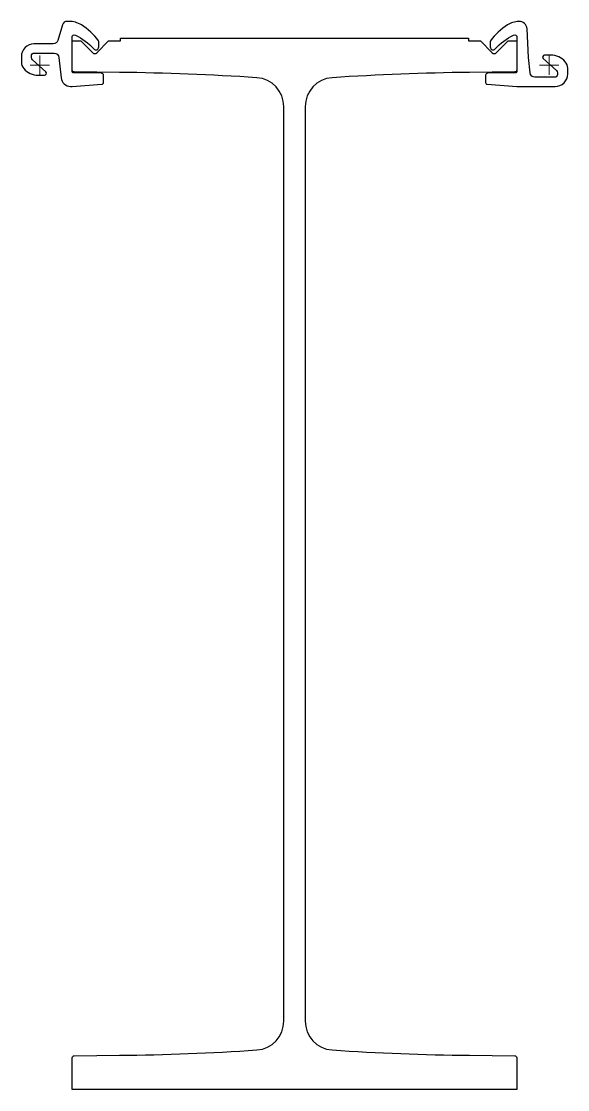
# Model space of a CAD drawing. Header units: millimetres. Extents: x -19 to 546, y -1059 to 45.
import ezdxf

# ---------------------------------------------------------------- set-up
doc = ezdxf.new("R2010")
doc.units = ezdxf.units.MM
doc.layers.get('0').update_dxf_attribs({"lineweight": 25})
doc.layers.add('ref', color=252, linetype='Continuous', lineweight=5)

msp = doc.modelspace()

# ---------------------------------------------------------------- linework, layer by layer
for points in [[(63.9, -19.8, 0.393668), (65.8, -17.8), (65.8, -10.3, 0.411513), (63.8, -8.3), (35.2, -8, -0.411513), (33.2, -6), (33.2, 28.8, -0.552674), (36.8, 31.1, -0.09958), (55.7, 16.8, 0.690242), (60.9, 18.8), (60.9, 23.9, 0.154901), (60.6, 25.1, 0.101419), (43, 41.6, 0.138828), (29.9, 45.3), (28, 45.3, 0.333275), (23.2, 41.7), (18.5, 25.6, -0.333275), (13.7, 22), (-6.2, 22, 0.414214), (-19.2, 9), (-19.2, 3, 0.17875), (-16.8, -3.5, 0.219232), (-1.7, -10.5), (4.6, -10.5, 0.687281), (6, -6.8), (-7.8, 5.6, -0.212557), (-8.8, 7.9), (-8.8, 9.5, -0.414214), (-5.8, 12.5), (14.6, 12.5, -0.384759), (19.6, 8), (21.8, -13, 0.384759), (31.7, -22), (33.2, -22)], [(546.3, -3, 0.17875), (543.8, 3.5, 0.219232), (528.7, 10.5), (522.4, 10.5, 0.687281), (521, 6.8), (534.8, -5.6, -0.212557), (535.7, -7.9), (535.7, -9.5, -0.414214), (532.7, -12.5), (512.4, -12.5, -0.384759), (507.4, -8), (505.8, 8), (504.2, 37.7, 0.414317), (495.7, 45.3, 0.125113), (484, 41.6, 0.101419), (466.4, 25.1, 0.154901), (466.1, 23.9), (466.1, 18.8, 0.690297), (471.3, 16.8, -0.099617), (490.2, 31.1, -0.552674), (493.8, 28.8), (493.8, -6, -0.411513), (491.8, -8), (463.2, -8.3, 0.411513), (461.3, -10.3), (461.3, -17.8, 0.393668), (463.1, -19.8), (493.8, -22), (533.3, -22, 0.414214), (546.3, -9)]]:
    msp.add_lwpolyline(points, format="xyb", close=True)
at = {"elevation": 0}
msp.add_lwpolyline([(82.5, -7.5), (35.5, -7, -0.411288), (33.5, -5), (33.5, 25), (42.5, 25), (54.6, 12.8, 0.414214), (58.9, 12.8), (71, 25), (83.5, 25), (83.5, 28), (443.5, 28), (443.5, 25), (456, 25), (468.1, 12.8, 0.414214), (472.4, 12.8), (484.6, 25), (493.5, 25), (493.5, -5, -0.411288), (491.5, -7), (444.5, -7.5, 0.014216), (302.5, -13, 0.394764), (274.5, -42.9), (274.5, -988.5, 0.394764), (302.5, -1018.4, 0.014216), (444.5, -1023.9), (491.5, -1024.4, -0.411288), (493.5, -1026.4), (493.5, -1059.4), (33.5, -1059.4), (33.5, -1026.4, -0.411288), (35.5, -1024.4), (82.5, -1023.9, 0.014216), (224.5, -1018.4, 0.394764), (252.5, -988.5), (252.5, -42.9, 0.394764), (224.5, -13, 0.014216)], format="xyb", close=True, dxfattribs=at)
at = {"layer": 'ref'}
for p, q in [((10, 0), (-10, 0)), ((0, -10), (0, 10)), ((527, 10), (527, -10)), ((517, 0), (537, 0))]:
    msp.add_line(p, q, dxfattribs=at)

doc.saveas('drawing.dxf')
